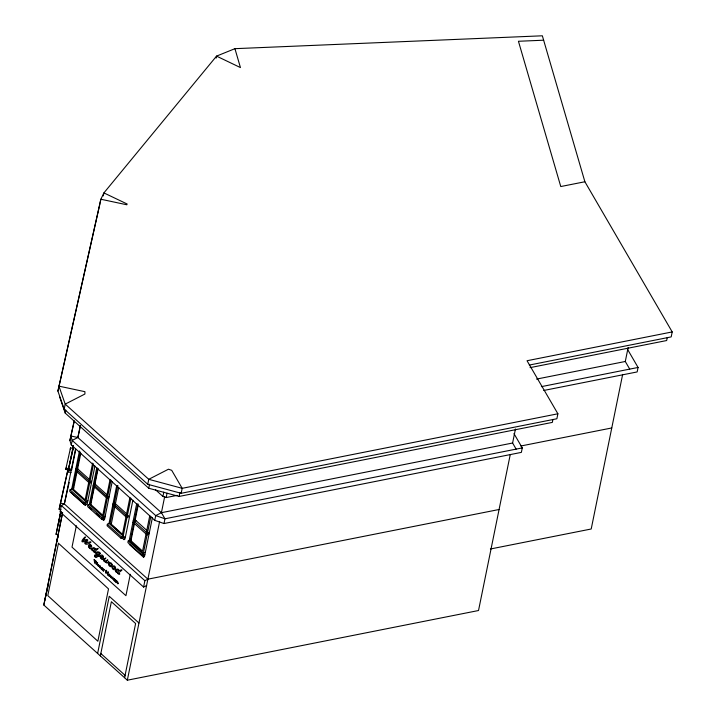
<?xml version="1.0" encoding="UTF-8"?>
<svg xmlns="http://www.w3.org/2000/svg" width="716" height="716" viewBox="0 0 716 716"><rect width="100%" height="100%" fill="white"/><g stroke="black" fill="none" stroke-linecap="round" stroke-linejoin="round"><path stroke-width="1.07" d="M672.208 331.929L527.039 360.73L557.889 413.785L556.878 418.762L181.166 493.297L147.738 484.293L64.189 409.096L57.915 391.115L100.849 199.236L103.909 192.908L216.545 56.117L234.929 48.67L542.352 35.8L584.891 181.757L672.208 331.929L671.196 336.905L529.294 365.062M100.034 203.219L100.849 199.236L126.83 204.776L127.135 203.997L103.909 192.908L103.301 195.898M64.189 409.096L65.201 404.119L58.927 386.139L84.909 391.679L84.918 394.024L65.201 404.119L148.749 479.308L182.177 488.321L557.889 413.785M552.949 419.406L552.349 422.395L179.089 496.448L148.731 488.24L65.183 413.051L65.791 410.062M513.954 433.592L522.277 447.903L521.373 452.378L164 523.539L154.763 520.353L71.278 444.887L69.908 440.474L74.231 420.775M75.636 450.069L71.457 470.609L65.729 469.383L65.997 468.103L71.716 469.32M70.258 449.192L70.526 447.912L73.166 448.476L68.638 468.667L73.292 445.773M71.278 444.887L72.191 440.412L70.821 435.999L77.865 437.503L161.413 512.692L164.966 518.796L164 523.539M61.111 509.72L59.124 509.3L67.939 469.436M69.166 482.486L64.342 503.983L61.334 505.523L60.046 511.868L143.585 587.066L146.592 585.527M71.063 472.533L68.423 471.969L68.817 470.045M56.77 541.591L58.282 534.843L56.081 534.369L60.753 511.412M60.851 511.161L56.081 534.369M60.985 511.573L58.426 523.906L58.989 521.418M510.195 454.848L478.521 610.524L127.332 680.2L43.792 605.011L62.605 512.504M499.079 509.497L147.89 579.172L64.342 503.983L75.61 448.601M522.277 447.903L164.966 518.796L155.73 515.601L72.191 440.412L77.865 437.503L80.282 425.626M44.866 600.106L62.614 512.88M73.73 487.945L70.052 489.825L69.729 491.427L83.87 504.162L87.549 502.283M79.449 451.026L71.725 488.974L85.875 501.701L93.581 463.816M80.335 452.038L72.853 488.795L85.15 499.866L92.633 463.109M73.408 489.547L77.042 471.683M77.48 469.517L80.792 453.255M76.361 525.732L72.003 547.149L125.935 595.685L130.294 574.277M83.87 504.162L84.202 502.56L87.88 500.681M71.009 492.501L85.15 505.236L85.544 503.303M94.924 466.035L87.155 504.207L85.15 505.236M96.83 467.53L89.339 504.35L88.005 505.04L87.674 506.642L101.824 519.368L104.831 517.829M97.716 468.425L90.44 504.18L102.791 515.287L110.058 479.532M90.681 505.102L94.378 486.961M94.807 484.822L98.065 468.819M101.824 519.368L102.146 517.766L105.154 516.227M94.136 559.679L95.165 560.395L94.897 560.879M110.989 480.203L103.489 517.086L89.339 504.35M101.869 518.858L103.435 520.272L103.829 518.348M112.215 481.537L104.438 519.762L103.435 520.272M116.735 485.529L109.02 523.405L107.355 524.264L107.06 525.723L121.201 538.45L124.548 536.74L123.957 539.631L121.595 537.51M117.854 485.439L110.166 523.235L122.445 534.279L129.918 497.548M111.204 524.461L118.74 487.426M216.143 58.103L216.545 56.117L240.442 67.581L234.929 48.67M97.627 653.457L109.253 596.285L138.949 623.018M121.201 538.45L121.496 536.991L123.17 536.141L130.885 498.247M100.347 655.919L111.374 601.717L135.619 623.529L124.593 677.73M132.89 500.144L124.96 539.121L123.957 539.631M131.225 539.443L128.218 540.983L127.887 542.585L142.036 555.321L144.041 554.291L143.451 557.182L129.31 544.446M136.684 503.769L129.22 540.464L143.37 553.2L150.834 516.513M137.911 503.751L130.482 540.267L142.565 551.141L149.778 515.663M130.706 542.012L134.519 523.262M134.957 521.105L138.251 504.923M147.738 484.293L148.749 479.308L168.466 469.213L171.715 470.322L182.177 488.321L181.166 493.297M148.731 488.24L149.537 484.258M142.036 555.321L142.368 553.71L145.375 552.17M152.392 517.668L144.453 556.663L143.451 557.182M154.763 520.353L155.73 515.601L161.413 512.692L512.602 443.016L515.457 428.982M143.585 587.066L144.883 580.712L147.89 579.172M177.138 495.374L166.175 497.548L162.926 496.448L163.803 492.125M127.332 680.2L159.596 521.615M161.413 512.692L164.707 496.492M166.175 497.548L167.052 493.235M179.089 496.448L179.895 492.465M622.66 374.405L591.21 528.999L490.406 548.993M629.731 369.107L625.292 361.482L628.147 347.448M627.431 349.166L638.072 367.46L637.159 371.935L543.748 390.471M667.276 337.549L666.668 340.539L530.028 367.648M57.915 391.115L99.837 204.212M69.908 440.474L74.052 421.993M65.729 469.383L70.526 447.912M72.567 448.78L73.3 445.522M59.124 509.3L68.056 469.463M72.692 448.798L73.426 445.531M69.183 466.098L73.157 448.386M68.423 471.969L68.897 469.848M77.865 437.503L80.496 425.787M56.716 542.325L58.363 534.977M43.792 605.011L45.466 597.538M45.672 596.625L48.258 585.079M76.702 469.893L78.035 469.204M94.288 485.251L95.631 484.562M114.005 504.332L115.348 503.652M134.304 521.49L135.977 520.63M124.351 537.707L125.354 537.197M143.844 555.258L144.847 554.739M584.891 181.757L560.771 186.545L518.438 41.268L543.641 40.212M536.535 379.095L625.292 361.482M541.394 386.64L638.072 367.46M520.818 446.005L611.768 427.962M60.377 503.133L64.342 503.983M94.145 559.688L94.646 563.215L95.846 562.409L96.311 564.709C98.244 563.957 97.636 561.156 97.081 563.036C96.705 565.685 95.855 558.408 95.81 561.899L95.058 562.821L94.897 560.888M132.934 522.188L147.084 534.915L148.758 534.064L149.089 532.435L147.415 533.286L133.274 520.559M155.479 489.744L162.926 496.448M134.939 519.7L147.245 530.78M107.149 494.935L94.727 483.756L93.393 484.437L107.534 497.173L108.877 496.483L108.608 497.817L107.266 498.497L93.125 485.77M89.518 479.541L77.113 468.38L75.78 469.061L89.921 481.796L91.263 481.107L90.968 482.53L89.634 483.21L75.484 470.484M114.408 502.811L126.804 513.963M113.074 503.5L127.224 516.227L128.558 515.547L128.28 517.006L126.92 517.704L112.77 504.977M110.398 524.014L122.185 534.619M109.02 523.405L123.17 536.141M128.218 540.983L142.368 553.71M88.005 505.04L102.146 517.766M70.052 489.825L84.202 502.56M89.294 507.537L91.648 509.667M96.365 513.909L99.506 516.737M107.355 524.264L121.496 536.991M61.334 505.523L144.883 580.712M100.634 653.341L125.56 675.77M512.602 443.016L516.147 449.12M59.544 396.655L65.183 413.051M98.575 566.446C101.591 567.502 95.684 561.317 98.575 566.446M111.186 577.794C114.202 578.877 108.295 572.63 111.186 577.794M100.473 553.513L98.19 555.795C101.412 555.661 100.419 557.317 97.922 556.037C94.995 560.709 92.516 552.645 97.197 555.276L97.644 554.864C92.4 551.938 99.667 550.461 100.473 553.513M110.917 563.555C112.636 565.452 108.769 566.911 109.262 564.521A4.752 2.622 62.9 0 1 110.407 563.582L110.917 563.555M114.39 566.687C116.108 568.576 112.242 570.034 112.734 567.645A4.752 2.622 62.9 0 1 113.88 566.714L114.39 566.687M107.722 559.984C106.702 561.129 104.339 563.483 107.803 562.409L108.68 561.237C110.81 565.076 102.836 562.024 103.256 559.429C111.016 554.533 97.958 563.993 107.722 559.984M104.402 569.838L103.587 569.739L103.668 571.296L102.657 570.384L103.041 568.611L104.402 569.838M117.003 581.186L116.198 581.088L116.269 582.645L115.267 581.732L115.652 579.96L117.003 581.186M98.038 565.613L98.629 566.275L98.038 565.613M110.649 576.962L111.231 577.615L110.649 576.962M118.364 583.594C116.484 585.044 117.478 579.226 118.364 583.594M102.657 568.728L102.639 569.157C99.667 566.365 103.775 571.35 101.466 569.372A1.163 0.644 62.9 0 1 101.09 568.737A1.253 0.689 62.9 0 1 100.983 568.271L101.735 567.323L102.657 568.728M110.112 575.431L110.094 575.87C107.123 573.077 111.231 578.063 108.922 576.076A1.163 0.644 62.9 0 1 108.546 575.449A1.253 0.689 62.9 0 1 108.438 574.984L109.19 574.035L110.112 575.431M115.267 580.067L115.24 580.506C112.278 577.714 116.386 582.699 114.068 580.721A1.163 0.644 62.9 0 1 113.701 580.085A1.253 0.689 62.9 0 1 113.584 579.62L114.345 578.671L115.267 580.067M95.443 549.19C101.851 546.8 95.3 550.47 94.297 552.09C97.108 551.955 96.042 553.808 94.011 552.143A1.002 0.555 62.9 0 1 93.68 550.998C88.891 550.738 93.877 544.912 95.443 549.19M119.241 570.616C125.658 568.218 119.107 571.896 118.095 573.516C120.906 573.382 119.849 575.234 117.809 573.57A1.002 0.555 62.9 0 1 117.478 572.415C112.698 572.165 117.684 566.338 119.241 570.616M84.927 542.907C84.855 547.552 98.038 538.396 85.58 543.346C89.777 539.13 87.406 538.369 82.841 540.822C91.585 529.625 74.222 546.514 86.52 540.526L84.927 542.907M89.187 546.433C88.73 548.232 91.075 548.689 92.158 548.563C90.887 550.076 88.229 547.525 88.408 545.834C90.896 540.875 93.751 550.738 89.464 545.932L89.187 546.433M100.92 556.985C100.464 558.793 102.809 559.25 103.892 559.124C102.621 560.637 99.963 558.086 100.151 556.395C102.63 551.436 105.485 561.299 101.198 556.493L100.92 556.985M99.721 567.072C100.929 570.688 100.553 562.722 99.721 567.072M112.331 578.421C113.54 582.036 113.164 574.062 112.331 578.421M96.544 553.45L97.018 554.408C100.768 554.515 98.727 550.676 96.544 553.45M108.698 563.617L108.653 564.539A1.969 1.083 62.9 0 0 109.333 565.953C114.13 569.551 112.081 559.652 108.698 563.617M112.17 566.75L112.126 567.663A1.969 1.083 62.9 0 0 112.806 569.077C117.603 572.675 115.553 562.776 112.17 566.75M92.292 549.62C93.796 553.423 97.385 545.753 92.292 549.62M106.031 570.67C104.751 572.711 106.344 574.536 106.523 572.379A46.236 25.525 62.9 0 1 107.507 573.265C107.14 579.754 109.351 567.922 107.57 572.97L107.203 572.657A23.914 13.21 62.9 0 1 106.344 571.878C107.597 571.207 105.521 569.372 106.031 570.67M116.09 571.037C117.594 574.841 121.183 567.179 116.09 571.037M111.759 564.298L111.526 564.96L111.759 564.298M115.231 567.43L114.999 568.083L115.231 567.43M58.452 543.274L47.802 595.623L97.868 641.25L108.519 588.901L58.452 543.274M94.879 556.028L95.55 556.413L96.937 555.527L94.879 556.028M101.6 567.734L102.272 568.549L101.6 567.734M109.047 574.447L109.727 575.261L109.047 574.447M114.202 579.083L114.882 579.897L114.202 579.083M91.585 545.95C89.205 547.74 89.733 544.017 91.585 545.95M103.319 556.511C100.938 558.301 101.466 554.578 103.319 556.511"/></g></svg>
